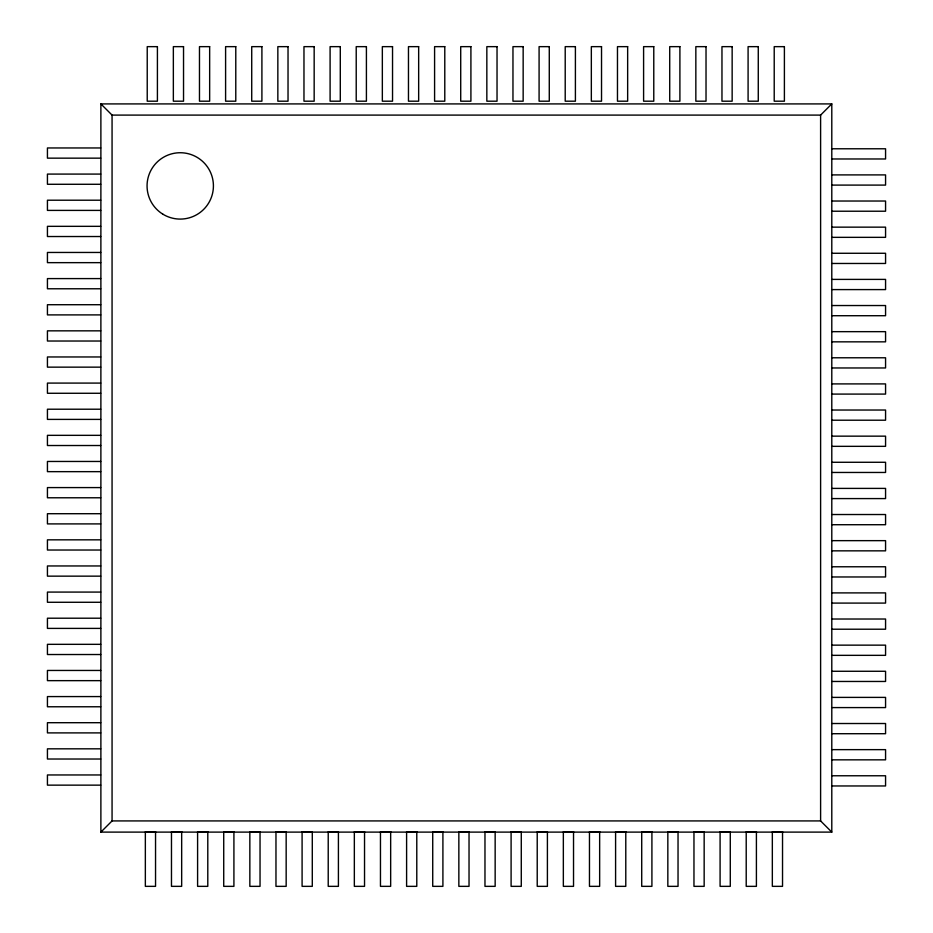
<?xml version="1.0" encoding="UTF-8"?>
<svg xmlns="http://www.w3.org/2000/svg" width="933" height="933" viewBox="0 0 933 933"><rect width="100%" height="100%" fill="white"/><g stroke="black" fill="none" stroke-linecap="round" stroke-linejoin="round"><path stroke-width="1.4" d="M100.881 832.108L112.065 820.923L820.608 820.923L831.793 832.108L100.881 832.108L100.881 103.913L831.793 103.913L831.793 832.108M100.881 103.913L112.065 115.097L820.608 115.097L831.793 103.913M100.706 147.962L47.431 147.962L47.431 158.155L100.706 158.155M832.294 148.779L885.569 148.779L885.569 158.972L832.294 158.972M100.706 174.086L47.431 174.086L47.431 184.279L100.706 184.279M832.294 174.903L885.569 174.903L885.569 185.096L832.294 185.096M100.706 200.21L47.431 200.21L47.431 210.403L100.706 210.403M832.294 201.027L885.569 201.027L885.569 211.22L832.294 211.22M100.706 226.334L47.431 226.334L47.431 236.527L100.706 236.527M832.294 227.151L885.569 227.151L885.569 237.344L832.294 237.344M100.706 252.458L47.431 252.458L47.431 262.651L100.706 262.651M832.294 253.275L885.569 253.275L885.569 263.468L832.294 263.468M100.706 278.594L47.431 278.594L47.431 288.775L100.706 288.775M832.294 279.399L885.569 279.399L885.569 289.592L832.294 289.592M100.706 304.718L47.431 304.718L47.431 314.899L100.706 314.899M832.294 305.534L885.569 305.534L885.569 315.716L832.294 315.716M100.706 330.842L47.431 330.842L47.431 341.023L100.706 341.023M832.294 331.658L885.569 331.658L885.569 341.84L832.294 341.84M100.706 356.966L47.431 356.966L47.431 367.147L100.706 367.147M832.294 357.782L885.569 357.782L885.569 367.964L832.294 367.964M100.706 383.09L47.431 383.09L47.431 393.271L100.706 393.271M832.294 383.906L885.569 383.906L885.569 394.088L832.294 394.088M100.706 409.214L47.431 409.214L47.431 419.395L100.706 419.395M832.294 410.03L885.569 410.03L885.569 420.212L832.294 420.212M100.706 435.338L47.431 435.338L47.431 445.519L100.706 445.519M832.294 436.154L885.569 436.154L885.569 446.336L832.294 446.336M100.706 461.462L47.431 461.462L47.431 471.655L100.706 471.655M832.294 462.278L885.569 462.278L885.569 472.46L832.294 472.46M100.706 487.586L47.431 487.586L47.431 497.779L100.706 497.779M832.294 488.402L885.569 488.402L885.569 498.584L832.294 498.584M100.706 513.71L47.431 513.71L47.431 523.903L100.706 523.903M832.294 514.526L885.569 514.526L885.569 524.719L832.294 524.719M100.706 539.834L47.431 539.834L47.431 550.027L100.706 550.027M832.294 540.65L885.569 540.65L885.569 550.843L832.294 550.843M100.706 565.958L47.431 565.958L47.431 576.151L100.706 576.151M832.294 566.774L885.569 566.774L885.569 576.967L832.294 576.967M100.706 592.082L47.431 592.082L47.431 602.275L100.706 602.275M832.294 592.898L885.569 592.898L885.569 603.091L832.294 603.091M100.706 618.206L47.431 618.206L47.431 628.399L100.706 628.399M832.294 619.022L885.569 619.022L885.569 629.215L832.294 629.215M100.706 644.33L47.431 644.33L47.431 654.523L100.706 654.523M832.294 645.146L885.569 645.146L885.569 655.339L832.294 655.339M100.706 670.454L47.431 670.454L47.431 680.647L100.706 680.647M832.294 671.27L885.569 671.27L885.569 681.463L832.294 681.463M100.706 696.578L47.431 696.578L47.431 706.771L100.706 706.771M832.294 697.394L885.569 697.394L885.569 707.587L832.294 707.587M100.706 722.702L47.431 722.702L47.431 732.895L100.706 732.895M832.294 723.518L885.569 723.518L885.569 733.711L832.294 733.711M100.706 748.826L47.431 748.826L47.431 759.019L100.706 759.019M832.294 749.642L885.569 749.642L885.569 759.835L832.294 759.835M100.706 774.961L47.431 774.961L47.431 785.143L100.706 785.143M832.294 775.766L885.569 775.766L885.569 785.959L832.294 785.959M820.608 115.097L820.608 820.923M112.065 115.097L112.065 820.923M157.409 46.65L147.227 46.65L147.227 101.196L157.409 101.196L157.409 46.65M183.533 46.65L173.351 46.65L173.351 101.196L183.533 101.196L183.533 46.65M209.657 46.65L199.475 46.65L199.475 101.196L209.657 101.196L209.657 46.65M235.781 46.65L225.599 46.65L225.599 101.196L235.781 101.196L235.781 46.65M261.905 46.65L251.723 46.65L251.723 101.196L261.905 101.196L261.905 46.65M288.029 46.65L277.847 46.65L277.847 101.196L288.029 101.196L288.029 46.65M314.164 46.65L303.971 46.65L303.971 101.196L314.164 101.196L314.164 46.65M340.288 46.65L330.095 46.65L330.095 101.196L340.288 101.196L340.288 46.65M366.412 46.65L356.219 46.65L356.219 101.196L366.412 101.196L366.412 46.65M392.536 46.65L382.343 46.65L382.343 101.196L392.536 101.196L392.536 46.65M418.66 46.65L408.467 46.65L408.467 101.196L418.66 101.196L418.66 46.65M444.784 46.65L434.591 46.65L434.591 101.196L444.784 101.196L444.784 46.65M470.908 46.65L460.715 46.65L460.715 101.196L470.908 101.196L470.908 46.65M497.032 46.65L486.839 46.65L486.839 101.196L497.032 101.196L497.032 46.65M523.156 46.65L512.963 46.65L512.963 101.196L523.156 101.196L523.156 46.65M549.28 46.65L539.087 46.65L539.087 101.196L549.28 101.196L549.28 46.65M575.404 46.65L565.211 46.65L565.211 101.196L575.404 101.196L575.404 46.65M601.528 46.65L591.335 46.65L591.335 101.196L601.528 101.196L601.528 46.65M627.652 46.65L617.471 46.65L617.471 101.196L627.652 101.196L627.652 46.65M653.776 46.65L643.595 46.65L643.595 101.196L653.776 101.196L653.776 46.65M679.9 46.65L669.719 46.65L669.719 101.196L679.9 101.196L679.9 46.65M706.024 46.65L695.843 46.65L695.843 101.196L706.024 101.196L706.024 46.65M732.148 46.65L721.967 46.65L721.967 101.196L732.148 101.196L732.148 46.65M758.272 46.65L748.091 46.65L748.091 101.196L758.272 101.196L758.272 46.65M784.396 46.65L774.215 46.65L774.215 101.196L784.396 101.196L784.396 46.65M155.543 831.804L145.35 831.804L145.35 886.35L155.543 886.35L155.543 831.804M181.667 831.804L171.474 831.804L171.474 886.35L181.667 886.35L181.667 831.804M207.791 831.804L197.598 831.804L197.598 886.35L207.791 886.35L207.791 831.804M233.915 831.804L223.722 831.804L223.722 886.35L233.915 886.35L233.915 831.804M260.039 831.804L249.846 831.804L249.846 886.35L260.039 886.35L260.039 831.804M286.163 831.804L275.97 831.804L275.97 886.35L286.163 886.35L286.163 831.804M312.287 831.804L302.094 831.804L302.094 886.35L312.287 886.35L312.287 831.804M338.411 831.804L328.218 831.804L328.218 886.35L338.411 886.35L338.411 831.804M364.535 831.804L354.342 831.804L354.342 886.35L364.535 886.35L364.535 831.804M390.659 831.804L380.466 831.804L380.466 886.35L390.659 886.35L390.659 831.804M416.783 831.804L406.601 831.804L406.601 886.35L416.783 886.35L416.783 831.804M442.907 831.804L432.725 831.804L432.725 886.35L442.907 886.35L442.907 831.804M469.031 831.804L458.849 831.804L458.849 886.35L469.031 886.35L469.031 831.804M495.155 831.804L484.973 831.804L484.973 886.35L495.155 886.35L495.155 831.804M521.279 831.804L511.097 831.804L511.097 886.35L521.279 886.35L521.279 831.804M547.403 831.804L537.221 831.804L537.221 886.35L547.403 886.35L547.403 831.804M573.527 831.804L563.345 831.804L563.345 886.35L573.527 886.35L573.527 831.804M599.651 831.804L589.469 831.804L589.469 886.35L599.651 886.35L599.651 831.804M625.786 831.804L615.593 831.804L615.593 886.35L625.786 886.35L625.786 831.804M651.91 831.804L641.717 831.804L641.717 886.35L651.91 886.35L651.91 831.804M678.034 831.804L667.841 831.804L667.841 886.35L678.034 886.35L678.034 831.804M704.158 831.804L693.965 831.804L693.965 886.35L704.158 886.35L704.158 831.804M730.282 831.804L720.089 831.804L720.089 886.35L730.282 886.35L730.282 831.804M756.406 831.804L746.213 831.804L746.213 886.35L756.406 886.35L756.406 831.804M782.53 831.804L772.337 831.804L772.337 886.35L782.53 886.35L782.53 831.804M162.739 214.1A33.18 33.18 0 0 0 213.4 186.962A33.18 33.18 0 0 0 164.57 156.662A33.18 33.18 0 0 0 162.739 214.1"/></g></svg>
